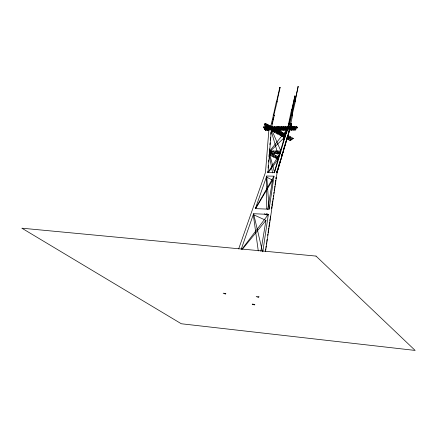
<?xml version="1.0" encoding="UTF-8"?>
<svg xmlns="http://www.w3.org/2000/svg" width="437" height="437" viewBox="0 0 437 437"><rect width="100%" height="100%" fill="white"/><g stroke="black" fill="none" stroke-linecap="round" stroke-linejoin="round"><path stroke-width="0.66" d="M267.717 172.73L267.821 171.391M268.083 168.054L268.296 165.377M268.558 162.034L268.717 160.029M268.979 156.686L269.137 154.665L278.096 159.27L268.465 172.309M269.389 151.481L269.602 148.798M269.913 144.784L270.071 142.817M270.279 140.195L270.481 137.573M270.743 134.296L270.896 132.329M268.018 172.364L271.404 129.199L280.882 151.082L278.407 153.453L277.134 151.071L274.66 153.436L273.404 151.06L270.935 153.42L269.689 151.055L287.409 129.008L274.556 172.478L268.018 172.364L280.133 153.622M271.596 208.225L271.765 206.887M272.011 204.882L272.18 203.544M292.653 114.964L289.092 131.297L290.681 126.927L290.878 125.392L289.409 130.428L291.523 123.611L289.278 123.07L283.81 138.474L283.591 139.998L289.278 123.07M291.523 123.611L290.681 126.927L288.436 126.386L288.644 124.851L283.591 139.998L284.099 137.655M265.505 250.111L265.701 248.768M265.898 247.429L266.095 246.091M266.39 244.086L266.586 242.743M266.783 241.404L267.078 239.4M267.663 235.379L267.859 234.041M268.056 232.703L268.351 230.692M268.547 229.349L268.744 228.01M268.941 226.672L269.236 224.662M269.432 223.323L269.624 221.985M269.82 220.647L270.115 218.637M270.306 217.326L270.498 216.053M271.645 208.209L271.841 206.865M272.038 205.516L272.235 204.166M272.431 202.823L272.726 200.802M272.928 199.452L273.125 198.103M273.322 196.759L273.518 195.421M273.813 193.405L274.01 192.067M274.207 190.723L274.502 188.713M274.698 187.369L274.889 186.031M275.086 184.687L275.381 182.677M275.567 181.41L275.742 180.219M276.004 178.433L276.179 177.242L275.938 178.569M265.576 251.319L277.107 172.522L289.933 128.975M262.806 251.805L268.351 214.381L253.597 213.715L241.224 249.227M269.121 209.192L274.01 176.166L266.739 176.024L255.372 208.624L269.121 209.192L266.739 176.024M260.873 251.22L265.942 220.374L253.291 214.622L258.278 250.936M264.358 213.819L266.838 214.955L267.056 213.611M267.723 209.574L272.568 180.088L266.39 177.045L266.761 208.864M275.206 157.784L275.632 155.397L273.633 156.976L272.491 153.775L270.481 155.359L269.334 152.147L284.389 137.508L271.049 130.363M271.24 131.013L278.751 157.003L276.774 158.587L277.195 156.2M273.633 156.976L274.065 154.589M270.481 155.359L270.918 152.961M272.06 156.167L272.491 153.775M289.485 130.106L295.117 130.04L295.625 127.631M289.835 139.146L290.332 136.792L288.316 138.332L287.704 136.426M292.435 128.948L292.948 126.533L295.117 130.04L297.51 127.604L296.723 126.479L263.435 126.938L265.559 130.379L269.187 130.341M293.232 130.062L293.746 127.653L295.117 130.04M265.243 126.91L264.702 129.281L294.32 128.92L294.833 126.506M293.353 138.42L289.966 140.495L286.94 138.873L287.442 136.519L291.971 138.955L293.353 138.42L288.316 135.705M295.193 101.171L298.127 86.575L294.909 101.176M289.294 129.762L288.781 132.154L289.605 128.899M292.156 115.024L295.412 101.187L295.041 100.914L294.62 101.04L291.681 114.794M289.409 130.428L289.999 127.702L291.353 130.084L293.746 127.653M289.72 129.56L290.239 127.156M290.037 128.686L290.556 126.277M290.359 127.812L290.878 125.392M290.681 126.927L291.195 124.501M288.316 138.332L288.819 135.973M264.702 129.281L267.062 126.888L268.34 129.237L270.705 126.839L272 129.194L274.365 126.785L275.671 129.15L278.047 126.735L279.363 129.106L281.745 126.686L283.078 129.057L285.459 126.637L286.809 129.013L289.196 126.583L290.556 128.97L291.069 126.555M288.453 139.687L288.955 137.333L286.94 138.873M291.353 130.084L291.867 127.68M285.754 130.15L286.273 127.751L287.278 129.532M283.886 139.179L284.389 136.83M284.176 138.354L284.684 136.005M284.471 137.529L284.979 135.175M284.766 136.699L285.279 134.339M285.066 135.863L285.574 133.498M285.361 135.022L285.874 132.651M285.661 134.181L286.175 131.805M286.809 129.013L287.327 126.61M285.967 133.334L286.481 130.953M286.268 132.482L286.781 130.095M286.574 131.624L287.087 129.232M286.88 130.761L287.399 128.363M287.185 129.893L287.704 127.495M288.611 123.638L291.463 110.108L291.872 109.993L292.233 110.255L289.037 123.808M286.798 132.4L288.753 123.321L289.523 123.676L289.015 123.89M287.808 128.15L288.327 125.736M291.67 110.168L294.909 95.932L292.031 110.217L291.676 110.124L292.031 110.217M288.125 127.271L288.644 124.851M287.874 128.926L288.13 127.73M288.436 126.386L288.961 123.961M289.196 126.583L288.677 128.991L289.043 129.123M291.867 114.521L288.491 129.128M283.078 129.057L283.602 126.659M238.689 248.872L265.499 172.325L268.941 129.232L265.281 127.271L264.248 124.037L265.598 123.447L285.776 134.334L285.268 136.694L284.252 133.509L282.204 135.049L282.717 132.684M282.368 136.426L282.881 134.066L280.833 135.601L279.817 132.416L277.757 133.957L276.736 130.761L274.665 132.296L273.644 129.095L271.552 130.63L271.142 129.347M297.51 127.604L271.546 127.943L272.835 130.297L275.201 127.894L276.506 130.253L278.872 127.85L280.188 130.215L282.564 127.801L283.892 130.171L284.416 127.773M284.94 129.035L285.459 126.637M283.739 135.874L284.252 133.509M285.416 136.087L283.897 137.245L284.405 134.886M282.204 135.049L281.182 131.854L279.123 133.394L279.642 131.024M280.188 130.215L280.712 127.823M279.298 134.782L279.817 132.416M281.22 129.084L281.745 126.686M280.663 134.225L281.182 131.854M280.833 135.601L281.352 133.241M282.04 130.193L282.564 127.801M276.211 133.127L276.736 130.761M277.517 129.128L278.047 126.735M277.577 132.564L278.101 130.193L276.026 131.734L274.999 128.522L272.912 130.062L271.885 126.839L269.782 128.38L268.75 125.151L265.281 127.271L265.827 124.889M278.347 130.231L278.872 127.85M277.757 133.957L278.282 131.592M279.363 129.106L279.893 126.714M274.469 130.898L274.999 128.522M274.671 130.275L275.201 127.894M274.665 132.296L275.19 129.926M275.671 129.15L276.206 126.763M276.026 131.734L276.55 129.357M276.506 130.253L277.031 127.872M271.044 129.74L274.278 115.357M271.142 129.723L271.546 127.943L284.897 135.148M271.35 129.221L271.885 126.839M271.552 130.63L272.087 128.254M272 129.194L272.535 126.812M272.835 130.297L273.442 127.68M273.109 131.466L273.644 129.095M273.835 129.172L274.365 126.785M268.34 129.237L268.881 126.861M264.248 124.037L270.53 127.418L268.427 128.953L268.963 126.577M269.323 129.745L269.722 127.965M269.782 128.38L270.317 125.998M269.99 129.794L270.53 127.418M270.705 126.839L270.17 129.215L271.006 129.592M273.36 115.248L276.37 101.597L276.774 101.477L277.151 101.745L273.797 115.417M273.491 114.92L269.929 129.603M279.795 87.362L276.572 101.635L276.938 101.728L280.161 87.433L279.795 87.362L280.139 87.378M272.011 124.01L272.601 121.393M272.896 120.088L273.486 117.471M263.435 126.938L265.559 130.379L266.095 128.014M285.76 136.961L266.63 126.686L267.176 124.299M266.521 129.259L267.062 126.888M266.854 128.112L267.4 125.73L265.281 127.271M267.373 130.357L267.908 127.992L268.87 129.751M268.209 127.533L268.75 125.151M278.407 153.453L279.008 151.076M282.149 154.884L282.417 153.819L281.619 156.386M276.534 153.442L277.134 151.071M272.797 153.431L273.404 151.06M274.66 153.436L275.266 151.065M270.935 153.42L271.546 151.055M283.012 152.191L281.718 156.227L284.842 145.16M285.175 143.882L285.678 141.965M280.057 161.231L276.894 172.91L281.477 157.413M276.856 171.981L277.419 170.015M276.861 172.265L277.424 170.299M278.178 167.671L279.123 164.388M274.163 172.877L284.389 137.508M281.592 156.424L281.941 155.228M281.663 156.768L289.507 130.15L284.782 145.505M276.916 172.298L282.264 154.731M271.23 129.784L271.404 129.199M281.63 155.741L282.22 153.824M283.799 148.706L284.389 146.783M277.151 101.745L276.845 101.876M273.316 115.139L274.103 115.292M288.158 133.864L288.469 133.012M298.291 86.728L297.93 86.663M295.079 96.058L294.718 96.014M294.828 101.078L295.204 101.149M292.216 110.299L291.468 110.157M291.676 114.745L292.473 114.898M288.567 123.534L289.349 123.687M255.372 208.624L274.01 176.166M255.749 208.389L272.568 180.088M241.852 249.298L268.351 214.381M242.497 249.085L265.942 220.374M294.32 128.92L296.723 126.479M265.559 130.379L267.908 127.992M283.892 130.171L286.273 127.751M290.556 128.97L292.948 126.533M289.966 140.495L291.971 138.955M288.753 123.321L288.393 123.474L288.6 123.764M264.287 128.036L270.323 127.959M271.011 130.319L287.617 130.128M269.689 151.055L280.882 151.082M269.356 153.414L280.002 153.458M269.334 152.147L278.751 157.003M286.792 137.513L291.348 139.96M275.632 155.397L276.774 158.587M282.881 134.066L283.897 137.245M278.101 130.193L279.123 133.394M267.4 125.73L268.427 128.953M265.598 123.447L266.63 126.686M269.492 153.578L274.556 172.478M253.597 213.715L262.397 251.16M269.137 154.665L272.601 172.899M266.821 213.6L266.838 214.955M291.703 114.98A0.595 0.279 11.9 0 1 291.73 114.532A0.595 0.279 11.9 0 1 292.621 114.811A0.595 0.279 11.9 0 1 292.135 115.117M273.354 115.373A0.59 0.273 12.7 0 1 273.36 114.931A0.59 0.273 12.7 0 1 274.245 115.204A0.59 0.273 12.7 0 1 273.781 115.505M225.792 293.456L225.574 294.101L223.17 293.194L225.792 293.456M254.782 304.392L254.46 304.977L252.171 304.114L254.782 304.392M258.923 296.81L258.573 297.455L256.18 296.532L258.923 296.81M316.017 256.082L21.85 228.19L181.317 323.762L415.15 350.43L316.017 256.082"/></g></svg>
